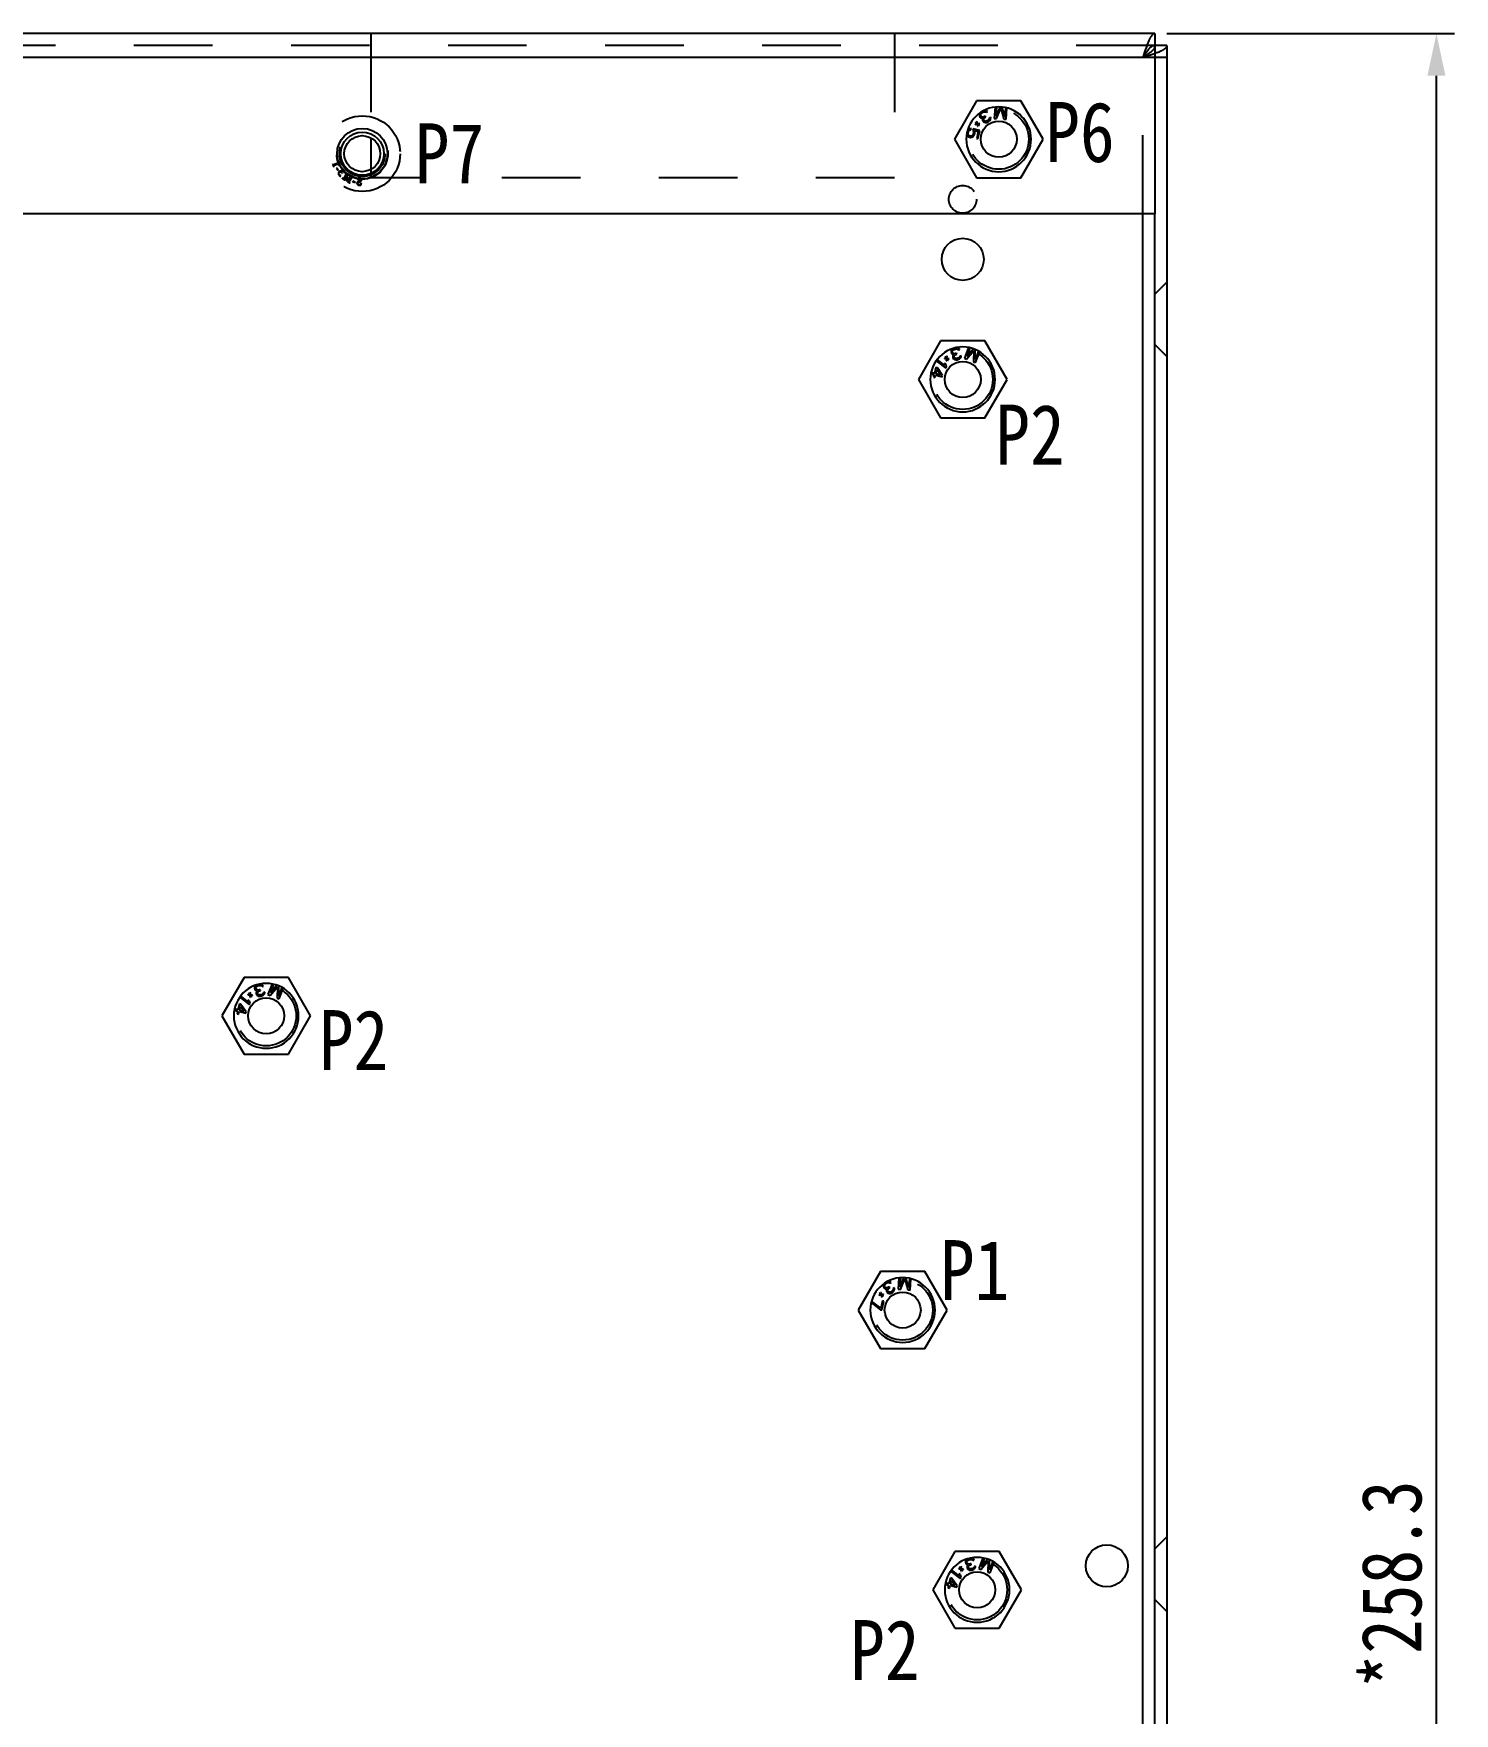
# Model space of a CAD drawing. Header units: millimetres. Extents: x 1262 to 3787, y 0 to 841.
# Drawn here: x 3067.8 to 3186.2, y 442.1 to 582 of the extents above; entities that cross this region are included whole.
import ezdxf

# ---------------------------------------------------------------- set-up
doc = ezdxf.new("R2010")
doc.units = ezdxf.units.MM
doc.header["$LTSCALE"] = 65.395
doc.header["$PDMODE"] = 3
doc.header["$PDSIZE"] = 8
doc.linetypes.add('HIDDEN', pattern=[0.2, 0.1, -0.1])
doc.layers.get('0').update_dxf_attribs({"linetype": 'CONTINUOUS'})
doc.layers.get('Defpoints').update_dxf_attribs({"linetype": 'CONTINUOUS'})
doc.layers.add('02___PRT_ALL_AXES', color=7, linetype='CONTINUOUS')
doc.layers.add('DEFAULT_2', color=8, linetype='HIDDEN')
doc.styles.get("Standard").update_dxf_attribs({"font": 'txt', "width": 0.85})
doc.dimstyles.new('DIMSTYLE_1', dxfattribs={"dimtxt": 5, "dimasz": 3.5, "dimexe": 1.5, "dimexo": 1, "dimgap": 1.25, "dimtad": 1, "dimdsep": 46, "dimtxsty": 'Standard', "dimblk": '_FILLED', "dimblk1": '_FILLED', "dimblk2": '_FILLED', "dimcen": 0.09, "dimadec": 0, "dimazin": 0, "dimtp": 0.01, "dimtm": 0.01, "dimtfac": 1, "dimtofl": 0, "dimtmove": 0, "dimatfit": 3, "dimldrblk": '_FILLED', "dimfxl": 1, "dimtolj": 1, "dimarcsym": 0})

# ---------------------------------------------------------------- blocks, each defined once
blk = doc.blocks.new('_FILLED')
at = {"color": 0, "linetype": 'ByBlock'}
blk.add_solid([(0, 0), (-1, 0.214), (-1, -0.214)], dxfattribs=at)
blk = doc.blocks.new('*D6')
at = {"color": 0, "linetype": 'Continuous', "lineweight": -2, "transparency": 16777216}
for p, q in [((3162.21, 582), (3186.16, 582)), ((3184.66, 327.2), (3184.66, 578.5)), ((3161.21, 323.7), (3186.16, 323.7))]:
    blk.add_line(p, q, dxfattribs=at)
at = {"layer": 'Defpoints', "color": 0, "linetype": 'Continuous', "transparency": 16777216}
for p in [(3161.21, 582), (3184.66, 582), (3160.21, 323.7)]:
    blk.add_point(p, dxfattribs=at)
at = {"color": 0, "linetype": 'Continuous', "lineweight": -2, "transparency": 16777216, "xscale": 3.5, "yscale": 3.5, "zscale": 3.5}
for p, rotation in [((3184.66, 582), 90), ((3184.66, 323.7), 270)]:
    blk.add_blockref('_FILLED', p, dxfattribs=dict(at, rotation=rotation))
at = {"color": 0, "linetype": 'Continuous', "transparency": 16777216, "insert": (3178.41, 452.85), "char_height": 5, "width": 25.5, "attachment_point": 2, "rotation": 90}
blk.add_mtext('\\A1;*258.3', dxfattribs=at)

msp = doc.modelspace()

# ---------------------------------------------------------------- linework, layer by layer
at = {"color": 3, "linetype": 'Continuous'}
for p, q in [((3161.21, 582.004), (2749.21, 582.004)), ((3161.21, 582.004), (3161.21, 567.004)), ((3162.21, 581.004), (3162.21, 324.704)), ((3161.21, 580.004), (2749.21, 580.004)), ((3161.21, 567.004), (2779.033, 567.004))]:
    msp.add_line(p, q, dxfattribs=at)
at = {"color": 7, "linetype": 'Continuous'}
for p, q in [((3162.21, 581.004), (3161.21, 581.004)), ((3162.21, 580.004), (3161.21, 580.004)), ((3146.606, 575.265), (3146.603, 575.189)), ((3146.603, 575.189), (3146.618, 575.124)), ((3146.637, 575.334), (3146.606, 575.265)), ((3146.618, 575.124), (3146.662, 575.051)), ((3146.687, 575.413), (3146.637, 575.334)), ((3146.662, 575.051), (3146.723, 574.989)), ((3146.743, 575.47), (3146.687, 575.413)), ((3146.703, 575.225), (3146.717, 575.282)), ((3146.707, 575.177), (3146.703, 575.225)), ((3146.751, 575.104), (3146.707, 575.177)), ((3146.717, 575.282), (3146.741, 575.322)), ((3146.723, 574.989), (3146.792, 574.955)), ((3146.741, 575.322), (3146.82, 575.394)), ((3146.83, 575.053), (3146.751, 575.104)), ((3146.792, 574.955), (3146.903, 574.972)), ((3146.82, 575.394), (3146.927, 575.458)), ((3146.906, 575.049), (3146.83, 575.053)), ((3146.903, 574.972), (3146.865, 574.875)), ((3146.972, 575.585), (3146.896, 575.562)), ((3147.024, 575.095), (3146.906, 575.049)), ((3146.927, 575.458), (3147.027, 575.494)), ((3147.066, 575.592), (3146.972, 575.585)), ((3146.983, 574.921), (3147.068, 575.022)), ((3147.095, 575.138), (3147.024, 575.095)), ((3147.027, 575.494), (3147.074, 575.497)), ((3147.141, 575.587), (3147.066, 575.592)), ((3147.068, 575.022), (3147.139, 575.065)), ((3147.074, 575.497), (3147.131, 575.482)), ((3147.139, 575.065), (3147.095, 575.138)), ((3147.131, 575.482), (3147.171, 575.456)), ((3147.21, 575.554), (3147.141, 575.587)), ((3147.171, 575.456), (3147.261, 575.51)), ((3147.261, 575.51), (3147.21, 575.554)), ((3147.428, 574.99), (3147.425, 574.914)), ((3147.517, 575.044), (3147.428, 574.99)), ((3147.515, 574.844), (3147.543, 574.96)), ((3147.543, 574.96), (3147.517, 575.044)), ((3147.9, 575.886), (3147.832, 574.935)), ((3148.319, 575.901), (3147.972, 575.138)), ((3148.027, 575.897), (3147.972, 575.138)), ((3148.019, 574.922), (3148.395, 575.791)), ((3148.395, 575.791), (3148.643, 574.877)), ((3148.72, 575.085), (3148.486, 575.889)), ((3148.775, 575.844), (3148.72, 575.085)), ((3148.83, 574.864), (3148.898, 575.814)), ((3145.562, 573.729), (3145.56, 573.627)), ((3145.56, 573.627), (3145.599, 573.511)), ((3145.633, 573.952), (3145.591, 573.859)), ((3145.718, 574.04), (3145.633, 573.952)), ((3145.665, 573.71), (3145.693, 573.832)), ((3145.668, 573.624), (3145.665, 573.71)), ((3145.696, 573.554), (3145.668, 573.624)), ((3145.693, 573.832), (3145.732, 573.909)), ((3145.814, 574.082), (3145.718, 574.04)), ((3145.732, 573.909), (3145.787, 573.96)), ((3145.787, 573.96), (3145.879, 573.982)), ((3145.907, 574.104), (3145.814, 574.082)), ((3145.879, 573.982), (3145.907, 574.104)), ((3146.081, 573.617), (3146.042, 573.54)), ((3146.093, 574.062), (3146.061, 573.92)), ((3146.061, 573.92), (3146.106, 573.825)), ((3146.108, 573.739), (3146.081, 573.617)), ((3146.633, 573.941), (3146.093, 574.062)), ((3146.106, 573.825), (3146.108, 573.739)), ((3146.141, 573.497), (3146.184, 573.594)), ((3146.174, 573.938), (3146.507, 573.863)), ((3146.214, 573.822), (3146.174, 573.938)), ((3146.184, 573.594), (3146.212, 573.716)), ((3146.212, 573.716), (3146.214, 573.822)), ((3146.384, 574.487), (3146.237, 574.462)), ((3146.237, 574.462), (3146.242, 574.433)), ((3146.242, 574.433), (3146.419, 574.462)), ((3146.286, 574.606), (3146.262, 574.572)), ((3146.262, 574.572), (3146.384, 574.487)), ((3146.408, 574.521), (3146.286, 574.606)), ((3146.507, 573.863), (3146.374, 573.274)), ((3146.41, 574.672), (3146.38, 574.667)), ((3146.38, 574.667), (3146.408, 574.521)), ((3146.442, 574.496), (3146.41, 574.672)), ((3146.419, 574.462), (3146.451, 574.287)), ((3146.619, 574.525), (3146.442, 574.496)), ((3146.451, 574.287), (3146.481, 574.291)), ((3146.453, 574.438), (3146.575, 574.352)), ((3146.481, 574.291), (3146.453, 574.438)), ((3146.477, 574.472), (3146.624, 574.496)), ((3146.599, 574.386), (3146.477, 574.472)), ((3146.478, 573.25), (3146.633, 573.941)), ((3146.575, 574.352), (3146.599, 574.386)), ((3146.624, 574.496), (3146.619, 574.525)), ((3146.865, 574.875), (3146.862, 574.799)), ((3146.862, 574.799), (3146.888, 574.715)), ((3146.888, 574.715), (3146.91, 574.679)), ((3146.91, 574.679), (3146.971, 574.616)), ((3146.969, 574.863), (3146.983, 574.921)), ((3146.977, 574.769), (3146.969, 574.863)), ((3146.971, 574.616), (3147.087, 574.586)), ((3146.999, 574.732), (3146.977, 574.769)), ((3147.068, 574.699), (3146.999, 574.732)), ((3147.143, 574.695), (3147.068, 574.699)), ((3147.087, 574.586), (3147.18, 574.593)), ((3147.243, 574.73), (3147.143, 574.695)), ((3147.18, 574.593), (3147.316, 574.65)), ((3147.315, 574.773), (3147.243, 574.73)), ((3147.393, 574.845), (3147.315, 574.773)), ((3147.316, 574.65), (3147.352, 574.671)), ((3147.352, 574.671), (3147.466, 574.765)), ((3147.425, 574.914), (3147.393, 574.845)), ((3147.466, 574.765), (3147.515, 574.844)), ((3147.832, 574.935), (3148.019, 574.922)), ((3148.643, 574.877), (3148.83, 574.864)), ((3095.93, 573.319), (3095.93, 570.688)), ((3145.599, 573.511), (3145.668, 573.432)), ((3145.668, 573.432), (3145.763, 573.368)), ((3145.749, 573.499), (3145.696, 573.554)), ((3145.807, 573.465), (3145.749, 573.499)), ((3145.763, 573.368), (3145.846, 573.349)), ((3145.848, 573.456), (3145.807, 573.465)), ((3145.846, 573.349), (3145.959, 573.367)), ((3145.915, 573.462), (3145.848, 573.456)), ((3145.987, 573.489), (3145.915, 573.462)), ((3145.959, 573.367), (3146.056, 573.409)), ((3146.042, 573.54), (3145.987, 573.489)), ((3146.056, 573.409), (3146.141, 573.497)), ((3146.374, 573.274), (3146.478, 573.25)), ((3160.21, 325.704), (3160.21, 567.004)), ((3161.21, 323.704), (3161.21, 567.004)), ((3144.247, 555.57), (3144.243, 555.503)), ((3144.243, 555.503), (3144.264, 555.42)), ((3144.272, 555.642), (3144.247, 555.57)), ((3144.264, 555.42), (3144.305, 555.343)), ((3144.322, 555.698), (3144.272, 555.642)), ((3144.393, 555.76), (3144.322, 555.698)), ((3144.344, 555.528), (3144.354, 555.575)), ((3144.365, 555.446), (3144.344, 555.528)), ((3144.354, 555.575), (3144.384, 555.626)), ((3144.426, 555.373), (3144.365, 555.446)), ((3144.384, 555.626), (3144.419, 555.657)), ((3144.463, 555.798), (3144.393, 555.76)), ((3144.419, 555.657), (3144.515, 555.703)), ((3144.497, 555.347), (3144.426, 555.373)), ((3144.515, 555.703), (3144.636, 555.734)), ((3144.704, 555.378), (3144.623, 555.357)), ((3144.716, 555.842), (3144.636, 555.842)), ((3144.636, 555.734), (3144.742, 555.738)), ((3144.725, 555.295), (3144.704, 555.378)), ((3144.807, 555.821), (3144.716, 555.842)), ((3144.742, 555.738), (3144.788, 555.728)), ((3144.788, 555.728), (3144.838, 555.697)), ((3144.878, 555.795), (3144.807, 555.821)), ((3144.838, 555.697), (3144.869, 555.661)), ((3144.869, 555.661), (3144.97, 555.686)), ((3144.934, 555.743), (3144.878, 555.795)), ((3144.97, 555.686), (3144.934, 555.743)), ((3145.691, 555.86), (3145.351, 554.97)), ((3145.526, 554.903), (3146.137, 555.626)), ((3145.815, 555.835), (3145.543, 555.124)), ((3146.096, 555.754), (3145.543, 555.124)), ((3146.137, 555.626), (3146.109, 554.68)), ((3146.244, 554.856), (3146.253, 555.694)), ((3146.516, 555.567), (3146.244, 554.856)), ((3146.284, 554.613), (3146.625, 555.503)), ((3142.981, 554.191), (3142.859, 553.706)), ((3143.105, 554.16), (3142.981, 554.191)), ((3142.983, 553.675), (3143.069, 554.018)), ((3143.005, 554.762), (3143.792, 554.15)), ((3143.069, 554.018), (3143.375, 553.577)), ((3143.734, 554.353), (3143.08, 554.863)), ((3143.541, 553.535), (3143.105, 554.16)), ((3143.686, 554.98), (3143.683, 554.951)), ((3143.683, 554.951), (3143.86, 554.928)), ((3143.834, 554.961), (3143.686, 554.98)), ((3143.828, 554.438), (3143.694, 554.543)), ((3143.694, 554.543), (3143.734, 554.353)), ((3143.775, 555.104), (3143.742, 555.078)), ((3143.742, 555.078), (3143.834, 554.961)), ((3143.867, 554.987), (3143.775, 555.104)), ((3143.792, 554.15), (3143.869, 554.248)), ((3143.869, 554.248), (3143.828, 554.438)), ((3143.86, 554.928), (3143.841, 554.75)), ((3143.841, 554.75), (3143.87, 554.746)), ((3143.883, 555.135), (3143.867, 554.987)), ((3143.87, 554.746), (3143.887, 554.894)), ((3143.913, 555.131), (3143.883, 555.135)), ((3143.887, 554.894), (3143.979, 554.777)), ((3143.893, 554.953), (3143.913, 555.131)), ((3144.07, 554.93), (3143.893, 554.953)), ((3143.919, 554.92), (3144.067, 554.9)), ((3144.011, 554.803), (3143.919, 554.92)), ((3143.979, 554.777), (3144.011, 554.803)), ((3144.067, 554.9), (3144.07, 554.93)), ((3144.305, 555.343), (3144.361, 555.291)), ((3144.361, 555.291), (3144.472, 555.275)), ((3144.407, 555.193), (3144.382, 555.121)), ((3144.382, 555.121), (3144.383, 555.033)), ((3144.383, 555.033), (3144.393, 554.992)), ((3144.393, 554.992), (3144.434, 554.915)), ((3144.472, 555.275), (3144.407, 555.193)), ((3144.434, 554.915), (3144.536, 554.853)), ((3144.484, 555.059), (3144.503, 555.152)), ((3144.494, 555.018), (3144.484, 555.059)), ((3144.55, 554.966), (3144.494, 555.018)), ((3144.623, 555.357), (3144.497, 555.347)), ((3144.503, 555.152), (3144.533, 555.203)), ((3144.533, 555.203), (3144.644, 555.275)), ((3144.536, 554.853), (3144.627, 554.832)), ((3144.621, 554.94), (3144.55, 554.966)), ((3144.727, 554.945), (3144.621, 554.94)), ((3144.627, 554.832), (3144.774, 554.847)), ((3144.644, 555.275), (3144.725, 555.295)), ((3144.808, 554.965), (3144.727, 554.945)), ((3144.774, 554.847), (3144.814, 554.857)), ((3144.904, 555.011), (3144.808, 554.965)), ((3144.814, 554.857), (3144.95, 554.913)), ((3144.954, 555.068), (3144.904, 555.011)), ((3144.95, 554.913), (3145.021, 554.975)), ((3144.979, 555.14), (3144.954, 555.068)), ((3145.08, 555.165), (3144.979, 555.14)), ((3145.021, 554.975), (3145.081, 555.078)), ((3145.081, 555.078), (3145.08, 555.165)), ((3145.351, 554.97), (3145.526, 554.903)), ((3146.109, 554.68), (3146.284, 554.613)), ((3142.548, 553.655), (3142.829, 553.584)), ((3142.859, 553.706), (3142.572, 553.778)), ((3142.829, 553.584), (3142.778, 553.382)), ((3142.778, 553.382), (3142.902, 553.351)), ((3142.902, 553.351), (3142.953, 553.553)), ((3142.953, 553.553), (3143.51, 553.414)), ((3143.375, 553.577), (3142.983, 553.675)), ((3143.51, 553.414), (3143.541, 553.535)), ((3086.247, 502.57), (3086.243, 502.503)), ((3086.243, 502.503), (3086.264, 502.42)), ((3086.272, 502.642), (3086.247, 502.57)), ((3086.264, 502.42), (3086.305, 502.343)), ((3086.322, 502.698), (3086.272, 502.642)), ((3086.305, 502.343), (3086.361, 502.291)), ((3086.393, 502.76), (3086.322, 502.698)), ((3086.344, 502.528), (3086.354, 502.575)), ((3086.365, 502.446), (3086.344, 502.528)), ((3086.354, 502.575), (3086.384, 502.626)), ((3086.361, 502.291), (3086.472, 502.275)), ((3086.426, 502.373), (3086.365, 502.446)), ((3086.384, 502.626), (3086.419, 502.657)), ((3086.463, 502.798), (3086.393, 502.76)), ((3086.472, 502.275), (3086.407, 502.193)), ((3086.419, 502.657), (3086.515, 502.703)), ((3086.497, 502.347), (3086.426, 502.373)), ((3086.623, 502.357), (3086.497, 502.347)), ((3086.515, 502.703), (3086.636, 502.734)), ((3086.533, 502.203), (3086.644, 502.275)), ((3086.704, 502.378), (3086.623, 502.357)), ((3086.716, 502.842), (3086.636, 502.842)), ((3086.636, 502.734), (3086.742, 502.738)), ((3086.644, 502.275), (3086.725, 502.295)), ((3086.725, 502.295), (3086.704, 502.378)), ((3086.807, 502.821), (3086.716, 502.842)), ((3086.742, 502.738), (3086.788, 502.728)), ((3086.788, 502.728), (3086.838, 502.697)), ((3086.878, 502.795), (3086.807, 502.821)), ((3086.838, 502.697), (3086.869, 502.661)), ((3086.869, 502.661), (3086.97, 502.686)), ((3086.934, 502.743), (3086.878, 502.795)), ((3086.97, 502.686), (3086.934, 502.743)), ((3087.691, 502.86), (3087.351, 501.97)), ((3087.526, 501.903), (3088.137, 502.626)), ((3087.815, 502.835), (3087.543, 502.124)), ((3088.096, 502.754), (3087.543, 502.124)), ((3088.137, 502.626), (3088.109, 501.68)), ((3088.244, 501.856), (3088.253, 502.694)), ((3088.516, 502.567), (3088.244, 501.856)), ((3088.284, 501.613), (3088.625, 502.503)), ((3084.981, 501.191), (3084.859, 500.706)), ((3085.105, 501.16), (3084.981, 501.191)), ((3084.983, 500.675), (3085.069, 501.018)), ((3085.005, 501.762), (3085.792, 501.15)), ((3085.069, 501.018), (3085.375, 500.577)), ((3085.734, 501.353), (3085.08, 501.863)), ((3085.541, 500.535), (3085.105, 501.16)), ((3085.686, 501.98), (3085.683, 501.951)), ((3085.683, 501.951), (3085.86, 501.928)), ((3085.834, 501.961), (3085.686, 501.98)), ((3085.828, 501.438), (3085.694, 501.543)), ((3085.694, 501.543), (3085.734, 501.353)), ((3085.775, 502.104), (3085.742, 502.078)), ((3085.742, 502.078), (3085.834, 501.961)), ((3085.867, 501.987), (3085.775, 502.104)), ((3085.792, 501.15), (3085.869, 501.248)), ((3085.869, 501.248), (3085.828, 501.438)), ((3085.86, 501.928), (3085.841, 501.75)), ((3085.841, 501.75), (3085.87, 501.746)), ((3085.883, 502.135), (3085.867, 501.987)), ((3085.87, 501.746), (3085.887, 501.894)), ((3085.913, 502.131), (3085.883, 502.135)), ((3085.887, 501.894), (3085.979, 501.777)), ((3085.893, 501.953), (3085.913, 502.131)), ((3086.07, 501.93), (3085.893, 501.953)), ((3085.919, 501.92), (3086.067, 501.9)), ((3086.011, 501.803), (3085.919, 501.92)), ((3085.979, 501.777), (3086.011, 501.803)), ((3086.067, 501.9), (3086.07, 501.93)), ((3086.407, 502.193), (3086.382, 502.121)), ((3086.382, 502.121), (3086.383, 502.033)), ((3086.383, 502.033), (3086.393, 501.992)), ((3086.393, 501.992), (3086.434, 501.915)), ((3086.434, 501.915), (3086.536, 501.853)), ((3086.484, 502.059), (3086.503, 502.152)), ((3086.494, 502.018), (3086.484, 502.059)), ((3086.55, 501.966), (3086.494, 502.018)), ((3086.503, 502.152), (3086.533, 502.203)), ((3086.536, 501.853), (3086.627, 501.832)), ((3086.621, 501.94), (3086.55, 501.966)), ((3086.727, 501.945), (3086.621, 501.94)), ((3086.627, 501.832), (3086.774, 501.847)), ((3086.808, 501.965), (3086.727, 501.945)), ((3086.774, 501.847), (3086.814, 501.857)), ((3086.904, 502.011), (3086.808, 501.965)), ((3086.814, 501.857), (3086.95, 501.913)), ((3086.954, 502.068), (3086.904, 502.011)), ((3086.95, 501.913), (3087.021, 501.975)), ((3086.979, 502.14), (3086.954, 502.068)), ((3087.08, 502.165), (3086.979, 502.14)), ((3087.021, 501.975), (3087.081, 502.078)), ((3087.081, 502.078), (3087.08, 502.165)), ((3087.351, 501.97), (3087.526, 501.903)), ((3088.109, 501.68), (3088.284, 501.613)), ((3084.548, 500.655), (3084.829, 500.584)), ((3084.859, 500.706), (3084.572, 500.778)), ((3084.829, 500.584), (3084.778, 500.382)), ((3084.778, 500.382), (3084.902, 500.351)), ((3084.902, 500.351), (3084.953, 500.553)), ((3084.953, 500.553), (3085.51, 500.414)), ((3085.375, 500.577), (3084.983, 500.675)), ((3085.51, 500.414), (3085.541, 500.535)), ((3138.286, 477.106), (3138.262, 477.072)), ((3138.262, 477.072), (3138.384, 476.987)), ((3138.408, 477.021), (3138.286, 477.106)), ((3138.41, 477.172), (3138.38, 477.167)), ((3138.38, 477.167), (3138.408, 477.021)), ((3138.442, 476.996), (3138.41, 477.172)), ((3138.606, 477.765), (3138.603, 477.689)), ((3138.603, 477.689), (3138.618, 477.624)), ((3138.637, 477.834), (3138.606, 477.765)), ((3138.618, 477.624), (3138.662, 477.551)), ((3138.687, 477.913), (3138.637, 477.834)), ((3138.662, 477.551), (3138.723, 477.489)), ((3138.743, 477.97), (3138.687, 477.913)), ((3138.703, 477.725), (3138.717, 477.782)), ((3138.707, 477.677), (3138.703, 477.725)), ((3138.751, 477.604), (3138.707, 477.677)), ((3138.717, 477.782), (3138.741, 477.822)), ((3138.723, 477.489), (3138.792, 477.455)), ((3138.741, 477.822), (3138.82, 477.894)), ((3138.83, 477.553), (3138.751, 477.604)), ((3138.792, 477.455), (3138.903, 477.472)), ((3138.82, 477.894), (3138.927, 477.958)), ((3138.906, 477.549), (3138.83, 477.553)), ((3138.865, 477.375), (3138.862, 477.299)), ((3138.862, 477.299), (3138.888, 477.215)), ((3138.903, 477.472), (3138.865, 477.375)), ((3138.888, 477.215), (3138.91, 477.179)), ((3138.972, 478.085), (3138.896, 478.062)), ((3139.024, 477.595), (3138.906, 477.549)), ((3138.91, 477.179), (3138.971, 477.116)), ((3138.927, 477.958), (3139.027, 477.994)), ((3138.969, 477.363), (3138.983, 477.421)), ((3138.977, 477.269), (3138.969, 477.363)), ((3138.971, 477.116), (3139.087, 477.086)), ((3139.066, 478.092), (3138.972, 478.085)), ((3138.999, 477.232), (3138.977, 477.269)), ((3138.983, 477.421), (3139.068, 477.522)), ((3139.068, 477.199), (3138.999, 477.232)), ((3139.095, 477.638), (3139.024, 477.595)), ((3139.027, 477.994), (3139.074, 477.997)), ((3139.141, 478.087), (3139.066, 478.092)), ((3139.068, 477.522), (3139.139, 477.565)), ((3139.143, 477.195), (3139.068, 477.199)), ((3139.074, 477.997), (3139.131, 477.982)), ((3139.087, 477.086), (3139.18, 477.093)), ((3139.139, 477.565), (3139.095, 477.638)), ((3139.131, 477.982), (3139.171, 477.956)), ((3139.21, 478.054), (3139.141, 478.087)), ((3139.243, 477.23), (3139.143, 477.195)), ((3139.171, 477.956), (3139.261, 478.01)), ((3139.18, 477.093), (3139.316, 477.15)), ((3139.261, 478.01), (3139.21, 478.054)), ((3139.315, 477.273), (3139.243, 477.23)), ((3139.393, 477.345), (3139.315, 477.273)), ((3139.316, 477.15), (3139.352, 477.171)), ((3139.352, 477.171), (3139.466, 477.265)), ((3139.425, 477.414), (3139.393, 477.345)), ((3139.428, 477.49), (3139.425, 477.414)), ((3139.517, 477.544), (3139.428, 477.49)), ((3139.466, 477.265), (3139.515, 477.344)), ((3139.515, 477.344), (3139.543, 477.46)), ((3139.543, 477.46), (3139.517, 477.544)), ((3139.9, 478.386), (3139.832, 477.435)), ((3139.832, 477.435), (3140.019, 477.422)), ((3140.319, 478.401), (3139.972, 477.638)), ((3140.027, 478.397), (3139.972, 477.638)), ((3140.019, 477.422), (3140.395, 478.291)), ((3140.395, 478.291), (3140.643, 477.377)), ((3140.72, 477.585), (3140.486, 478.389)), ((3140.643, 477.377), (3140.83, 477.364)), ((3140.775, 478.344), (3140.72, 477.585)), ((3140.83, 477.364), (3140.898, 478.314)), ((3137.585, 476.335), (3138.365, 475.733)), ((3138.393, 475.855), (3137.616, 476.454)), ((3138.384, 476.987), (3138.237, 476.962)), ((3138.237, 476.962), (3138.242, 476.933)), ((3138.242, 476.933), (3138.419, 476.962)), ((3138.365, 475.733), (3138.469, 475.71)), ((3138.529, 476.465), (3138.393, 475.855)), ((3138.419, 476.962), (3138.451, 476.787)), ((3138.619, 477.025), (3138.442, 476.996)), ((3138.451, 476.787), (3138.481, 476.791)), ((3138.453, 476.938), (3138.575, 476.852)), ((3138.481, 476.791), (3138.453, 476.938)), ((3138.469, 475.71), (3138.633, 476.441)), ((3138.477, 476.972), (3138.624, 476.996)), ((3138.599, 476.886), (3138.477, 476.972)), ((3138.633, 476.441), (3138.529, 476.465)), ((3138.575, 476.852), (3138.599, 476.886)), ((3138.624, 476.996), (3138.619, 477.025)), ((3145.447, 454.77), (3145.443, 454.703)), ((3145.443, 454.703), (3145.464, 454.62)), ((3145.472, 454.842), (3145.447, 454.77)), ((3145.522, 454.898), (3145.472, 454.842)), ((3145.593, 454.96), (3145.522, 454.898)), ((3145.544, 454.728), (3145.554, 454.775)), ((3145.565, 454.646), (3145.544, 454.728)), ((3145.554, 454.775), (3145.584, 454.826)), ((3145.584, 454.826), (3145.619, 454.857)), ((3145.663, 454.998), (3145.593, 454.96)), ((3145.619, 454.857), (3145.715, 454.903)), ((3145.715, 454.903), (3145.836, 454.934)), ((3145.916, 455.042), (3145.836, 455.042)), ((3145.836, 454.934), (3145.942, 454.938)), ((3146.007, 455.021), (3145.916, 455.042)), ((3145.942, 454.938), (3145.988, 454.928)), ((3145.988, 454.928), (3146.038, 454.897)), ((3146.078, 454.995), (3146.007, 455.021)), ((3146.038, 454.897), (3146.069, 454.861)), ((3146.069, 454.861), (3146.17, 454.886)), ((3146.134, 454.943), (3146.078, 454.995)), ((3146.17, 454.886), (3146.134, 454.943)), ((3146.891, 455.06), (3146.551, 454.17)), ((3146.726, 454.103), (3147.337, 454.826)), ((3147.015, 455.035), (3146.743, 454.324)), ((3147.296, 454.954), (3146.743, 454.324)), ((3147.337, 454.826), (3147.309, 453.88)), ((3147.444, 454.056), (3147.453, 454.894)), ((3147.716, 454.767), (3147.444, 454.056)), ((3147.484, 453.813), (3147.825, 454.703)), ((3144.181, 453.391), (3144.059, 452.906)), ((3144.305, 453.36), (3144.181, 453.391)), ((3144.205, 453.962), (3144.992, 453.35)), ((3144.934, 453.553), (3144.28, 454.063)), ((3144.741, 452.735), (3144.305, 453.36)), ((3144.886, 454.18), (3144.883, 454.151)), ((3144.883, 454.151), (3145.06, 454.128)), ((3145.034, 454.161), (3144.886, 454.18)), ((3145.028, 453.638), (3144.894, 453.743)), ((3144.894, 453.743), (3144.934, 453.553)), ((3144.975, 454.304), (3144.942, 454.278)), ((3144.942, 454.278), (3145.034, 454.161)), ((3145.067, 454.187), (3144.975, 454.304)), ((3144.992, 453.35), (3145.069, 453.448)), ((3145.069, 453.448), (3145.028, 453.638)), ((3145.06, 454.128), (3145.041, 453.95)), ((3145.041, 453.95), (3145.07, 453.946)), ((3145.083, 454.335), (3145.067, 454.187)), ((3145.07, 453.946), (3145.087, 454.094)), ((3145.113, 454.331), (3145.083, 454.335)), ((3145.087, 454.094), (3145.179, 453.977)), ((3145.093, 454.153), (3145.113, 454.331)), ((3145.27, 454.13), (3145.093, 454.153)), ((3145.119, 454.12), (3145.267, 454.1)), ((3145.211, 454.003), (3145.119, 454.12)), ((3145.179, 453.977), (3145.211, 454.003)), ((3145.267, 454.1), (3145.27, 454.13)), ((3145.464, 454.62), (3145.505, 454.543)), ((3145.505, 454.543), (3145.561, 454.491)), ((3145.561, 454.491), (3145.672, 454.475)), ((3145.626, 454.573), (3145.565, 454.646)), ((3145.607, 454.393), (3145.582, 454.321)), ((3145.582, 454.321), (3145.583, 454.233)), ((3145.583, 454.233), (3145.593, 454.192)), ((3145.593, 454.192), (3145.634, 454.115)), ((3145.672, 454.475), (3145.607, 454.393)), ((3145.697, 454.547), (3145.626, 454.573)), ((3145.634, 454.115), (3145.736, 454.053)), ((3145.684, 454.259), (3145.703, 454.352)), ((3145.694, 454.218), (3145.684, 454.259)), ((3145.75, 454.166), (3145.694, 454.218)), ((3145.823, 454.557), (3145.697, 454.547)), ((3145.703, 454.352), (3145.733, 454.403)), ((3145.733, 454.403), (3145.844, 454.475)), ((3145.736, 454.053), (3145.827, 454.032)), ((3145.821, 454.14), (3145.75, 454.166)), ((3145.927, 454.145), (3145.821, 454.14)), ((3145.904, 454.578), (3145.823, 454.557)), ((3145.827, 454.032), (3145.974, 454.047)), ((3145.844, 454.475), (3145.925, 454.495)), ((3145.925, 454.495), (3145.904, 454.578)), ((3146.008, 454.165), (3145.927, 454.145)), ((3145.974, 454.047), (3146.014, 454.057)), ((3146.104, 454.211), (3146.008, 454.165)), ((3146.014, 454.057), (3146.15, 454.113)), ((3146.154, 454.268), (3146.104, 454.211)), ((3146.15, 454.113), (3146.221, 454.175)), ((3146.179, 454.34), (3146.154, 454.268)), ((3146.28, 454.365), (3146.179, 454.34)), ((3146.221, 454.175), (3146.281, 454.278)), ((3146.281, 454.278), (3146.28, 454.365)), ((3146.551, 454.17), (3146.726, 454.103)), ((3147.309, 453.88), (3147.484, 453.813)), ((3143.748, 452.855), (3144.029, 452.784)), ((3144.059, 452.906), (3143.772, 452.978)), ((3144.029, 452.784), (3143.978, 452.582)), ((3143.978, 452.582), (3144.102, 452.551)), ((3144.102, 452.551), (3144.153, 452.753)), ((3144.153, 452.753), (3144.71, 452.614)), ((3144.183, 452.875), (3144.269, 453.218)), ((3144.575, 452.777), (3144.183, 452.875)), ((3144.269, 453.218), (3144.575, 452.777)), ((3144.71, 452.614), (3144.741, 452.735))]:
    msp.add_line(p, q, dxfattribs=at)
for radius in [1.8, 1.5]:
    msp.add_circle((3095.21, 572.004), radius, dxfattribs=at)
for centre in [(3148.21, 573.204), (3145.21, 553.204), (3087.21, 500.204), (3140.21, 475.704), (3146.41, 452.404)]:
    msp.add_arc(centre, 2.7, 0, 180, dxfattribs=at)
at = {"layer": '02___PRT_ALL_AXES', "color": 3, "linetype": 'Continuous'}
for centre, radius in [((3095.21, 572.004), 2.1), ((3148.21, 573.204), 1.5)]:
    msp.add_circle(centre, radius, dxfattribs=at)
at = {"layer": '02___PRT_ALL_AXES', "color": 8, "linetype": 'HIDDEN'}
msp.add_circle((3145.21, 568.204), 1.15, dxfattribs=at)
at = {"layer": '02___PRT_ALL_AXES', "color": 7, "linetype": 'Continuous'}
for centre, radius in [((3145.21, 563.204), 1.75), ((3145.21, 553.204), 1.5), ((3087.21, 500.204), 1.5), ((3140.21, 475.704), 1.5), ((3157.21, 454.404), 1.75), ((3146.41, 452.404), 1.5)]:
    msp.add_circle(centre, radius, dxfattribs=at)
for centre in [(3148.21, 573.204), (3145.21, 553.204), (3087.21, 500.204), (3140.21, 475.704), (3146.41, 452.404)]:
    msp.add_arc(centre, 2.7, 180, 0, dxfattribs=at)
at = {"layer": 'DEFAULT_2', "color": 8, "linetype": 'HIDDEN'}
for p, q in [((3095.93, 582.004), (3095.93, 573.319)), ((3139.53, 582.004), (3139.53, 570.004)), ((3161.21, 581.004), (2749.21, 581.004)), ((3160.21, 567.004), (3160.21, 580.004)), ((3146.362, 576.404), (3144.515, 573.204)), ((3150.057, 576.404), (3146.362, 576.404)), ((3151.905, 573.204), (3150.057, 576.404)), ((3144.515, 573.204), (3146.362, 570.004)), ((3150.057, 570.004), (3151.905, 573.204)), ((3092.748, 571.119), (3092.734, 571.113)), ((3092.771, 571.083), (3092.748, 571.119)), ((3093.298, 571.268), (3092.816, 571.067)), ((3092.816, 570.917), (3092.829, 570.922)), ((3092.829, 570.922), (3092.819, 570.969)), ((3092.839, 571.012), (3093.254, 571.184)), ((3093.096, 570.805), (3093.063, 570.785)), ((3093.063, 570.785), (3093.177, 570.602)), ((3093.21, 570.623), (3093.096, 570.805)), ((3093.254, 571.184), (3093.231, 571.058)), ((3093.231, 571.058), (3093.252, 571.052)), ((3093.31, 571.24), (3093.298, 571.268)), ((3093.177, 570.602), (3093.21, 570.623)), ((3093.404, 570.14), (3093.41, 570.157)), ((3093.501, 570.387), (3093.521, 570.392)), ((3093.543, 569.957), (3093.535, 569.945)), ((3093.617, 569.931), (3093.543, 569.957)), ((3093.879, 570.314), (3093.666, 569.961)), ((3093.679, 570.445), (3093.697, 570.439)), ((3093.722, 569.919), (3093.942, 570.283)), ((3093.765, 569.823), (3093.724, 569.861)), ((3093.758, 569.811), (3093.765, 569.823)), ((3093.832, 570.436), (3093.825, 570.423)), ((3093.825, 570.423), (3093.867, 570.384)), ((3093.942, 570.283), (3093.856, 569.746)), ((3093.856, 569.746), (3094.343, 570.086)), ((3093.903, 569.866), (3093.978, 570.347)), ((3094.309, 570.148), (3093.903, 569.866)), ((3093.978, 569.695), (3093.97, 569.682)), ((3094.054, 569.66), (3093.978, 569.695)), ((3094.343, 570.086), (3094.101, 569.684)), ((3094.124, 569.671), (3094.371, 570.082)), ((3094.18, 569.573), (3094.142, 569.607)), ((3094.172, 569.561), (3094.18, 569.573)), ((3094.371, 570.082), (3094.447, 570.048)), ((3094.42, 569.706), (3094.408, 569.669)), ((3094.408, 569.669), (3094.614, 569.606)), ((3094.626, 569.644), (3094.42, 569.706)), ((3094.447, 570.048), (3094.455, 570.06)), ((3094.614, 569.606), (3094.626, 569.644)), ((3094.847, 569.943), (3094.84, 569.839)), ((3094.84, 569.839), (3094.851, 569.838)), ((3095.118, 569.538), (3095.106, 569.539)), ((3095.114, 569.402), (3095.118, 569.538)), ((3095.93, 570.688), (3095.93, 570.004)), ((3139.53, 570.004), (3095.93, 570.004)), ((3146.362, 570.004), (3150.057, 570.004)), ((3162.21, 561.304), (3161.21, 560.304)), ((3143.362, 556.404), (3141.515, 553.204)), ((3147.057, 556.404), (3143.362, 556.404)), ((3148.905, 553.204), (3147.057, 556.404)), ((3162.21, 555.104), (3161.21, 556.104)), ((3141.515, 553.204), (3143.362, 550.004)), ((3147.057, 550.004), (3148.905, 553.204)), ((3143.362, 550.004), (3147.057, 550.004)), ((3085.362, 503.404), (3083.515, 500.204)), ((3089.057, 503.404), (3085.362, 503.404)), ((3090.905, 500.204), (3089.057, 503.404)), ((3083.515, 500.204), (3085.362, 497.004)), ((3089.057, 497.004), (3090.905, 500.204)), ((3085.362, 497.004), (3089.057, 497.004)), ((3138.362, 478.904), (3136.515, 475.704)), ((3142.057, 478.904), (3138.362, 478.904)), ((3143.905, 475.704), (3142.057, 478.904)), ((3136.515, 475.704), (3138.362, 472.504)), ((3142.057, 472.504), (3143.905, 475.704)), ((3138.362, 472.504), (3142.057, 472.504)), ((3162.21, 456.804), (3161.21, 455.804)), ((3144.562, 455.604), (3142.715, 452.404)), ((3148.257, 455.604), (3144.562, 455.604)), ((3150.105, 452.404), (3148.257, 455.604)), ((3142.715, 452.404), (3144.562, 449.204)), ((3148.257, 449.204), (3150.105, 452.404)), ((3162.21, 450.604), (3161.21, 451.604)), ((3144.562, 449.204), (3148.257, 449.204))]:
    msp.add_line(p, q, dxfattribs=at)
for centre, radius in [((3095.21, 572.004), 3.15), ((3148.21, 573.204), 2.5), ((3095.21, 572.004), 2.125), ((3095.21, 572.004), 1.9), ((3145.21, 553.204), 2.5), ((3087.21, 500.204), 2.5), ((3140.21, 475.704), 2.5), ((3146.41, 452.404), 2.5)]:
    msp.add_circle(centre, radius, dxfattribs=at)
msp.add_arc((3094.643, 571.622), 1.438, 238.91018, 242.46337, dxfattribs=at)
for points, knots in [([(3161.21, 582.004), (3161.112, 582.004), (3160.884, 581.803), (3160.568, 581.126), (3160.362, 580.48), (3160.21, 580.004)], [0, 0, 0, 0, 0.1277028, 0.3459824, 1, 1, 1, 1]), ([(3162.21, 581.004), (3162.21, 580.906), (3162.01, 580.678), (3161.332, 580.362), (3160.686, 580.155), (3160.21, 580.004)], [0, 0, 0, 0, 0.1277028, 0.3459824, 1, 1, 1, 1]), ([(3160.596, 580.573), (3160.562, 580.53), (3160.427, 580.345), (3160.304, 580.151), (3160.21, 580.004)], [0, 0, 0, 0, 0.235839, 1, 1, 1, 1]), ([(3161.21, 581.004), (3161.158, 581.004), (3160.901, 580.948), (3160.72, 580.734), (3160.596, 580.573)], [0, 0, 0, 0, 0.2036964, 1, 1, 1, 1]), ([(3161.21, 581.004), (3161.21, 580.947), (3161.142, 580.662), (3160.893, 580.472), (3160.71, 580.337)], [0, 0, 0, 0, 0.1993712, 1, 1, 1, 1])]:
    msp.add_open_spline(points, degree=3, knots=knots, dxfattribs=at)
for points in [[(3160.71, 580.337), (3160.549, 580.218), (3160.379, 580.111), (3160.21, 580.004)], [(3092.734, 571.113), (3092.748, 571.084), (3092.763, 571.052), (3092.778, 571.016)], [(3092.816, 571.067), (3092.797, 571.059), (3092.782, 571.064), (3092.771, 571.083)], [(3092.778, 571.016), (3092.793, 570.979), (3092.806, 570.946), (3092.816, 570.917)], [(3092.819, 570.969), (3092.814, 570.99), (3092.821, 571.004), (3092.839, 571.012)], [(3093.252, 571.052), (3093.261, 571.101), (3093.28, 571.164), (3093.31, 571.24)], [(3093.219, 570.361), (3093.217, 570.302), (3093.238, 570.249), (3093.281, 570.201)], [(3093.288, 570.507), (3093.244, 570.468), (3093.221, 570.419), (3093.219, 570.361)], [(3093.282, 570.23), (3093.257, 570.257), (3093.247, 570.292), (3093.252, 570.335)], [(3093.252, 570.335), (3093.257, 570.377), (3093.276, 570.414), (3093.311, 570.445)], [(3093.281, 570.201), (3093.309, 570.17), (3093.334, 570.15), (3093.356, 570.141)], [(3093.368, 570.192), (3093.326, 570.2), (3093.298, 570.213), (3093.282, 570.23)], [(3093.398, 570.552), (3093.358, 570.553), (3093.322, 570.538), (3093.288, 570.507)], [(3093.311, 570.445), (3093.339, 570.471), (3093.37, 570.484), (3093.401, 570.487)], [(3093.356, 570.141), (3093.378, 570.131), (3093.394, 570.13), (3093.404, 570.14)], [(3093.404, 570.176), (3093.397, 570.184), (3093.385, 570.189), (3093.368, 570.192)], [(3093.498, 570.5), (3093.471, 570.534), (3093.437, 570.552), (3093.398, 570.552)], [(3093.401, 570.487), (3093.433, 570.49), (3093.458, 570.481), (3093.478, 570.459)], [(3093.41, 570.157), (3093.411, 570.164), (3093.409, 570.171), (3093.404, 570.176)], [(3093.478, 570.459), (3093.493, 570.443), (3093.5, 570.418), (3093.501, 570.387)], [(3093.5, 570.602), (3093.495, 570.575), (3093.494, 570.542), (3093.498, 570.5)], [(3093.533, 570.665), (3093.516, 570.649), (3093.505, 570.628), (3093.5, 570.602)], [(3093.518, 570.443), (3093.51, 570.525), (3093.518, 570.578), (3093.544, 570.601)], [(3093.521, 570.392), (3093.521, 570.408), (3093.52, 570.425), (3093.518, 570.443)], [(3093.604, 570.682), (3093.574, 570.686), (3093.551, 570.681), (3093.533, 570.665)], [(3093.535, 569.945), (3093.586, 569.916), (3093.624, 569.895), (3093.648, 569.88)], [(3093.544, 570.601), (3093.562, 570.617), (3093.583, 570.624), (3093.605, 570.622)], [(3093.683, 570.639), (3093.661, 570.664), (3093.635, 570.678), (3093.604, 570.682)], [(3093.605, 570.622), (3093.627, 570.62), (3093.647, 570.61), (3093.664, 570.591)], [(3093.642, 569.93), (3093.636, 569.927), (3093.627, 569.927), (3093.617, 569.931)], [(3093.666, 569.961), (3093.656, 569.944), (3093.649, 569.934), (3093.642, 569.93)], [(3093.648, 569.88), (3093.681, 569.86), (3093.717, 569.837), (3093.758, 569.811)], [(3093.664, 570.591), (3093.68, 570.573), (3093.689, 570.551), (3093.693, 570.525)], [(3093.693, 570.525), (3093.697, 570.499), (3093.691, 570.472), (3093.679, 570.445)], [(3093.723, 570.548), (3093.722, 570.58), (3093.709, 570.61), (3093.683, 570.639)], [(3093.697, 570.439), (3093.716, 570.48), (3093.725, 570.516), (3093.723, 570.548)], [(3093.709, 569.886), (3093.708, 569.892), (3093.713, 569.903), (3093.722, 569.919)], [(3093.724, 569.861), (3093.714, 569.87), (3093.709, 569.879), (3093.709, 569.886)], [(3093.901, 570.391), (3093.876, 570.406), (3093.853, 570.421), (3093.832, 570.436)], [(3093.867, 570.384), (3093.88, 570.371), (3093.888, 570.361), (3093.89, 570.351)], [(3093.89, 570.351), (3093.892, 570.341), (3093.888, 570.329), (3093.879, 570.314)], [(3093.97, 569.682), (3094.003, 569.665), (3094.037, 569.646), (3094.072, 569.624)], [(3094.101, 569.684), (3094.086, 569.66), (3094.071, 569.652), (3094.054, 569.66)], [(3094.072, 569.624), (3094.099, 569.608), (3094.133, 569.587), (3094.172, 569.561)], [(3094.114, 569.641), (3094.113, 569.648), (3094.116, 569.658), (3094.124, 569.671)], [(3094.142, 569.607), (3094.124, 569.622), (3094.115, 569.634), (3094.114, 569.641)], [(3094.379, 570.103), (3094.345, 570.124), (3094.321, 570.139), (3094.309, 570.148)], [(3094.455, 570.06), (3094.445, 570.064), (3094.42, 570.078), (3094.379, 570.103)], [(3094.767, 569.567), (3094.761, 569.517), (3094.775, 569.473), (3094.807, 569.439)], [(3094.816, 569.662), (3094.788, 569.643), (3094.771, 569.611), (3094.767, 569.567)], [(3094.807, 569.439), (3094.839, 569.404), (3094.886, 569.384), (3094.949, 569.377)], [(3094.846, 569.444), (3094.825, 569.468), (3094.815, 569.495), (3094.818, 569.524)], [(3094.948, 569.727), (3094.888, 569.703), (3094.844, 569.682), (3094.816, 569.662)], [(3094.818, 569.524), (3094.821, 569.551), (3094.833, 569.572), (3094.855, 569.588)], [(3094.933, 569.403), (3094.898, 569.407), (3094.869, 569.42), (3094.846, 569.444)], [(3094.983, 569.968), (3094.93, 569.974), (3094.884, 569.965), (3094.847, 569.943)], [(3094.851, 569.838), (3094.878, 569.915), (3094.926, 569.95), (3094.994, 569.943)], [(3094.855, 569.588), (3094.877, 569.604), (3094.911, 569.621), (3094.958, 569.64)], [(3095.04, 569.435), (3095.006, 569.409), (3094.971, 569.399), (3094.933, 569.403)], [(3095.067, 569.784), (3095.047, 569.769), (3095.008, 569.75), (3094.948, 569.727)], [(3094.949, 569.377), (3095.008, 569.371), (3095.063, 569.379), (3095.114, 569.402)], [(3094.958, 569.64), (3095.025, 569.666), (3095.072, 569.69), (3095.099, 569.714)], [(3095.107, 569.913), (3095.078, 569.944), (3095.036, 569.963), (3094.983, 569.968)], [(3094.994, 569.943), (3095.027, 569.939), (3095.054, 569.926), (3095.073, 569.905)], [(3095.106, 569.539), (3095.095, 569.495), (3095.073, 569.46), (3095.04, 569.435)], [(3095.099, 569.836), (3095.097, 569.816), (3095.087, 569.798), (3095.067, 569.784)], [(3095.073, 569.905), (3095.093, 569.884), (3095.102, 569.862), (3095.099, 569.836)], [(3095.099, 569.714), (3095.127, 569.738), (3095.142, 569.768), (3095.146, 569.802)], [(3095.146, 569.802), (3095.15, 569.844), (3095.138, 569.881), (3095.107, 569.913)]]:
    msp.add_open_spline(points, degree=3, dxfattribs=at)

# ---------------------------------------------------------------- texts
at = {"color": 1, "linetype": 'Continuous', "insert": (3152.079, 576.309), "char_height": 5, "width": 8.5, "attachment_point": 1, "line_spacing_factor": 0.9}
msp.add_mtext('P6', dxfattribs=at)
at = {"color": 2, "linetype": 'Continuous', "char_height": 5, "width": 8.5, "attachment_point": 1, "line_spacing_factor": 0.9}
for s, insert in [('P7', (3099.577, 574.533)), ('P2', (3147.922, 551.114)), ('P2', (3091.591, 500.683)), ('P1', (3143.31, 481.526)), ('P2', (3135.832, 449.886))]:
    msp.add_mtext(s, dxfattribs=dict(at, insert=insert))

# ---------------------------------------------------------------- dimensions: what is measured, and where the dimension line sits
at = {"color": 2, "linetype": 'Continuous'}
dim = msp.add_linear_dim(base=(3184.656, 582.004), p1=(3160.21, 323.704), p2=(3161.21, 582.004), angle=90, text='*<>', dimstyle='DIMSTYLE_1', dxfattribs=at)
dim.commit()
dim.dimension.update_dxf_attribs({"geometry": '*D6', "text_midpoint": (3184.656, 452.854), "dimtype": 160})

doc.saveas('drawing.dxf')
